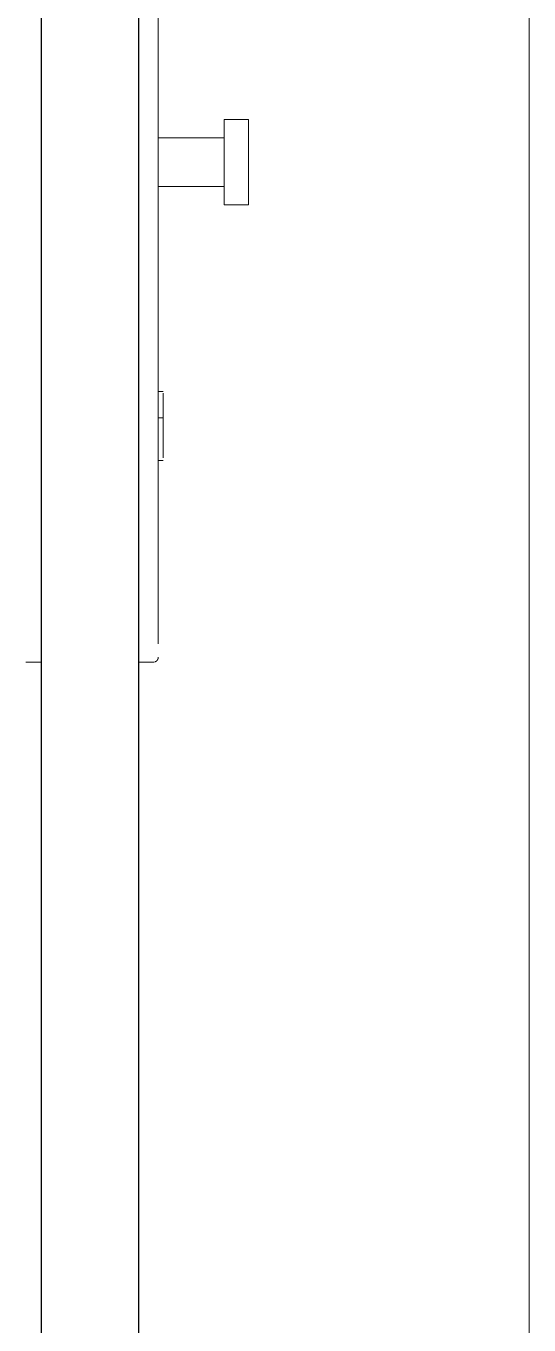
# Model space of a CAD drawing. Header units: millimetres. Extents: x 31499 to 223976, y 3719 to 80291.
# Drawn here: x 55666 to 55873, y 6023 to 6556 of the extents above; entities that cross this region are included whole.
import ezdxf

# ---------------------------------------------------------------- set-up
doc = ezdxf.new("R2010")
doc.units = ezdxf.units.MM
for name, color, linetype, lineweight in [('0-4', 130, 'Continuous', 5), ('A-DOOR', 31, 'Continuous', 18), ('A-DOOR-4', 31, 'Continuous', 25), ('A-DOOR-FRAM-1', 31, 'Continuous', 18), ('A-WALL-6', 7, 'Continuous', 18)]:
    doc.layers.add(name, color=color, linetype=linetype, lineweight=lineweight)

# ---------------------------------------------------------------- blocks, each defined once
blk = doc.blocks.new('NCV_TKTC_TANG 2_rvt-2-TKCS_CĂN HỘ LOẠI 2A - MẶT CẮT 1')
at = {"layer": 'A-WALL-6'}
blk.add_line((41852.56, 5600), (41852.56, 6295), dxfattribs=at)
blk = doc.blocks.new('FD_05 - FD_05-1000x2200mm-835433-TKCS_CĂN HỘ LOẠI 2A - MẶT CẮT 1')
at = {"layer": 'A-DOOR'}
for p, q in [((41900.64, 6302.52), (41900.64, 6572.5)), ((41927.64, 6509.99), (41927.64, 6517.5)), ((41937.66, 6517.5), (41927.64, 6517.5)), ((41937.66, 6517.5), (41937.66, 6509.99)), ((41927.64, 6510), (41900.66, 6510)), ((41900.66, 6509.66), (41900.66, 6510)), ((41927.64, 6500), (41927.64, 6509.99)), ((41937.66, 6509.99), (41937.66, 6500)), ((41927.64, 6490.01), (41927.64, 6500)), ((41937.66, 6500), (41937.66, 6490.01)), ((41900.66, 6490), (41900.66, 6490.34)), ((41900.66, 6490), (41927.64, 6490)), ((41927.64, 6482.5), (41927.64, 6490.01)), ((41937.66, 6490.01), (41937.66, 6482.5)), ((41937.66, 6482.5), (41927.64, 6482.5)), ((41902.64, 6406), (41900.64, 6406)), ((41902.64, 6405.25), (41902.64, 6395.13)), ((41902.64, 6395.13), (41900.64, 6395.13)), ((41902.64, 6395.13), (41902.64, 6381.25)), ((41900.64, 6377.75), (41902.64, 6377.75)), ((41902.64, 6381.25), (41902.64, 6378.78)), ((41846.64, 6295), (41852.64, 6295)), ((41892.64, 6295), (41898.64, 6295))]:
    blk.add_line(p, q, dxfattribs=at)
at = {"layer": 'A-DOOR', "flags": 128}
for points in [[(41846.56, 6295), (41846.48, 6295.01), (41846.4, 6295.01)], [(41898.9, 6295.02), (41898.82, 6295.01), (41898.74, 6295), (41898.66, 6295)], [(41900.64, 6297), (41900.63, 6296.92), (41900.63, 6296.84), (41900.62, 6296.76), (41900.61, 6296.68), (41900.6, 6296.6), (41900.58, 6296.52), (41900.56, 6296.45), (41900.53, 6296.37), (41900.51, 6296.3), (41900.48, 6296.22), (41900.45, 6296.15), (41900.41, 6296.08), (41900.37, 6296.01), (41900.33, 6295.94), (41900.29, 6295.87), (41900.24, 6295.81), (41900.19, 6295.74), (41900.14, 6295.68), (41900.09, 6295.62), (41900.03, 6295.57), (41899.97, 6295.51), (41899.91, 6295.46), (41899.85, 6295.41), (41899.78, 6295.36), (41899.72, 6295.32), (41899.65, 6295.28), (41899.58, 6295.24), (41899.51, 6295.2), (41899.43, 6295.17), (41899.36, 6295.14), (41899.29, 6295.11)]]:
    blk.add_lwpolyline(points, dxfattribs=at)
at = {"layer": 'A-DOOR-4'}
for p, q in [((41852.64, 7800), (41852.64, 5600)), ((41892.64, 5600), (41892.64, 7800))]:
    blk.add_line(p, q, dxfattribs=at)
at = {"layer": 'A-DOOR-FRAM-1'}
blk.add_line((42052.64, 5600), (42052.64, 7755), dxfattribs=at)

msp = doc.modelspace()

# ---------------------------------------------------------------- block references
at = {"layer": '0-4'}
msp.add_blockref('NCV_TKTC_TANG 2_rvt-2-TKCS_CĂN HỘ LOẠI 2A - MẶT CẮT 1', (13820.02, 0), dxfattribs=at)
at = {"layer": 'A-DOOR'}
msp.add_blockref('FD_05 - FD_05-1000x2200mm-835433-TKCS_CĂN HỘ LOẠI 2A - MẶT CẮT 1', (13820.02, 0), dxfattribs=at)

doc.saveas('drawing.dxf')
